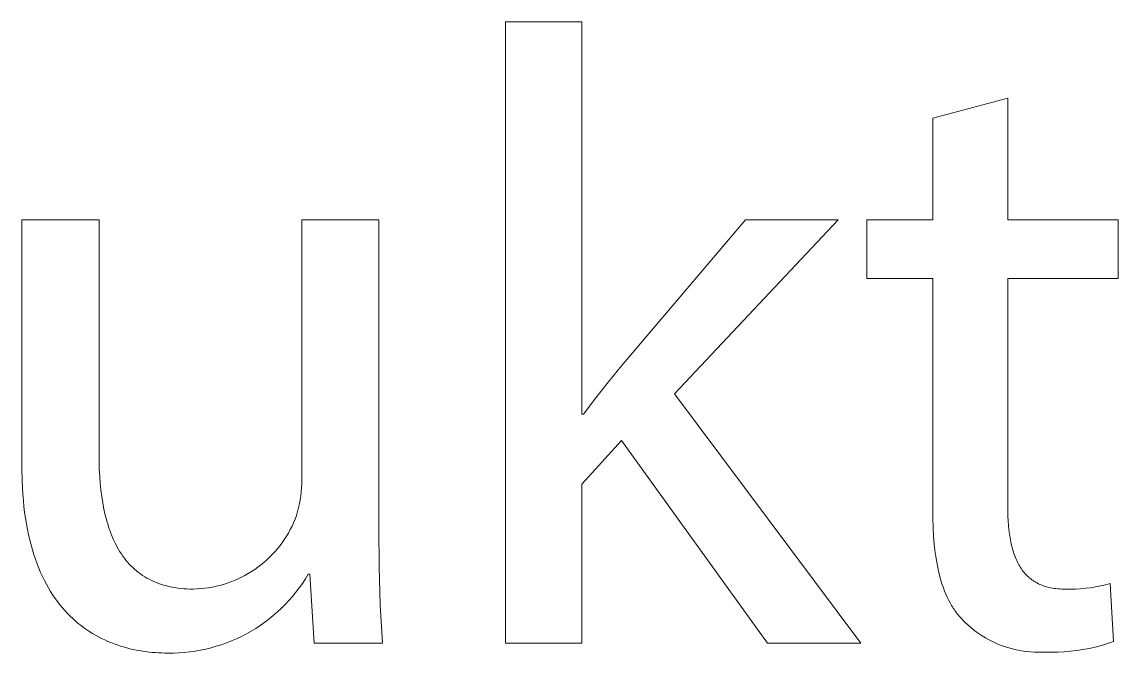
# Model space of a CAD drawing. Header units: millimetres. Extents: x 0 to 4468, y 0 to 3122.
# Drawn here: x 3133.1 to 3189.1, y 74.4 to 106.6 of the extents above; entities that cross this region are included whole.
import ezdxf

# ---------------------------------------------------------------- set-up
doc = ezdxf.new("R2010")
doc.units = ezdxf.units.MM
doc.header["$MEASUREMENT"] = 0
doc.layers.add('Domyślny', color=7, linetype='Continuous', true_color=0x000000)

msp = doc.modelspace()

# ---------------------------------------------------------------- linework, layer by layer
at = {"layer": 'Domyślny', "color": 18, "lineweight": 15, "true_color": 0x000000}
for p, q in [((3157.795, 74.864), (3157.795, 106.631)), ((3157.795, 106.631), (3161.694, 106.631)), ((3161.694, 106.631), (3161.694, 86.574)), ((3179.637, 101.705), (3183.476, 102.731)), ((3183.476, 102.731), (3183.476, 96.512)), ((3179.637, 96.512), (3179.637, 101.705)), ((3133.061, 83.842), (3133.061, 96.519)), ((3133.061, 96.519), (3137.004, 96.519)), ((3137.004, 96.519), (3137.004, 84.527)), ((3147.375, 83.232), (3147.375, 96.519)), ((3147.375, 96.519), (3151.318, 96.519)), ((3151.318, 96.519), (3151.318, 80.762)), ((3163.717, 89.044), (3170.056, 96.513)), ((3174.802, 96.513), (3166.44, 87.616)), ((3170.056, 96.513), (3174.802, 96.513)), ((3176.274, 93.521), (3176.274, 96.512)), ((3176.274, 96.512), (3179.637, 96.512)), ((3183.476, 96.512), (3189.115, 96.512)), ((3189.115, 96.512), (3189.115, 93.521)), ((3179.637, 93.521), (3176.274, 93.521)), ((3179.637, 81.707), (3179.637, 93.521)), ((3189.115, 93.521), (3183.476, 93.521)), ((3183.476, 93.521), (3183.476, 81.841)), ((3163.049, 88.239), (3163.717, 89.044)), ((3162.404, 87.416), (3163.049, 88.239)), ((3166.44, 87.616), (3175.963, 74.864)), ((3161.783, 86.574), (3162.404, 87.416)), ((3161.694, 86.574), (3161.783, 86.574)), ((3163.717, 85.235), (3161.694, 83.003)), ((3171.187, 74.864), (3163.717, 85.235)), ((3137.004, 84.527), (3137.008, 84.145)), ((3137.008, 84.145), (3137.019, 83.772)), ((3133.073, 83.147), (3133.061, 83.842)), ((3137.019, 83.772), (3137.038, 83.408)), ((3133.088, 82.812), (3133.073, 83.147)), ((3137.038, 83.408), (3137.065, 83.051)), ((3137.065, 83.051), (3137.1, 82.704)), ((3147.362, 82.82), (3147.372, 83.026)), ((3147.372, 83.026), (3147.375, 83.232)), ((3161.694, 83.003), (3161.694, 74.864)), ((3133.108, 82.485), (3133.088, 82.812)), ((3133.134, 82.166), (3133.108, 82.485)), ((3137.1, 82.704), (3137.143, 82.366)), ((3147.289, 82.206), (3147.32, 82.41)), ((3147.32, 82.41), (3147.344, 82.614)), ((3147.344, 82.614), (3147.362, 82.82)), ((3133.165, 81.855), (3133.134, 82.166)), ((3133.201, 81.552), (3133.165, 81.855)), ((3137.143, 82.366), (3137.195, 82.037)), ((3137.195, 82.037), (3137.255, 81.718)), ((3147.207, 81.802), (3147.252, 82.003)), ((3147.252, 82.003), (3147.289, 82.206)), ((3183.476, 81.841), (3183.478, 81.593)), ((3133.243, 81.256), (3133.201, 81.552)), ((3137.255, 81.718), (3137.325, 81.408)), ((3137.325, 81.408), (3137.363, 81.257)), ((3147.033, 81.208), (3147.098, 81.404)), ((3147.098, 81.404), (3147.156, 81.602)), ((3147.156, 81.602), (3147.207, 81.802)), ((3179.641, 81.237), (3179.637, 81.707)), ((3183.478, 81.593), (3183.485, 81.352)), ((3183.485, 81.352), (3183.496, 81.118)), ((3133.29, 80.968), (3133.243, 81.256)), ((3133.342, 80.688), (3133.29, 80.968)), ((3137.363, 81.257), (3137.403, 81.109)), ((3137.403, 81.109), (3137.446, 80.963)), ((3137.446, 80.963), (3137.491, 80.82)), ((3137.491, 80.82), (3137.538, 80.68)), ((3146.783, 80.674), (3146.873, 80.849)), ((3146.873, 80.849), (3146.956, 81.027)), ((3146.956, 81.027), (3147.033, 81.208)), ((3151.318, 80.762), (3151.328, 78.797)), ((3179.656, 80.782), (3179.641, 81.237)), ((3179.681, 80.341), (3179.656, 80.782)), ((3183.496, 81.118), (3183.512, 80.891)), ((3183.512, 80.891), (3183.534, 80.671)), ((3133.398, 80.415), (3133.342, 80.688)), ((3133.46, 80.15), (3133.398, 80.415)), ((3137.538, 80.68), (3137.588, 80.542)), ((3137.588, 80.542), (3137.64, 80.407)), ((3137.64, 80.407), (3137.695, 80.275)), ((3137.695, 80.275), (3137.752, 80.146)), ((3146.368, 80.007), (3146.48, 80.168)), ((3146.48, 80.168), (3146.587, 80.333)), ((3146.587, 80.333), (3146.688, 80.502)), ((3146.688, 80.502), (3146.783, 80.674)), ((3179.717, 79.916), (3179.681, 80.341)), ((3183.534, 80.671), (3183.56, 80.458)), ((3183.56, 80.458), (3183.591, 80.252)), ((3183.591, 80.252), (3183.628, 80.053)), ((3133.526, 79.891), (3133.46, 80.15)), ((3133.597, 79.64), (3133.526, 79.891)), ((3133.672, 79.397), (3133.597, 79.64)), ((3137.752, 80.146), (3137.812, 80.019)), ((3137.812, 80.019), (3137.874, 79.895)), ((3137.874, 79.895), (3137.939, 79.775)), ((3137.939, 79.775), (3138.006, 79.657)), ((3138.006, 79.657), (3138.076, 79.542)), ((3145.998, 79.547), (3146.126, 79.696)), ((3146.126, 79.696), (3146.25, 79.849)), ((3146.25, 79.849), (3146.368, 80.007)), ((3179.764, 79.505), (3179.717, 79.916)), ((3183.628, 80.053), (3183.649, 79.956)), ((3183.649, 79.956), (3183.671, 79.862)), ((3183.671, 79.862), (3183.694, 79.769)), ((3183.694, 79.769), (3183.718, 79.677)), ((3183.718, 79.677), (3183.744, 79.588)), ((3133.751, 79.16), (3133.672, 79.397)), ((3133.835, 78.93), (3133.751, 79.16)), ((3138.076, 79.542), (3138.148, 79.43)), ((3138.148, 79.43), (3138.223, 79.321)), ((3138.223, 79.321), (3138.301, 79.216)), ((3138.301, 79.216), (3138.381, 79.113)), ((3138.381, 79.113), (3138.465, 79.014)), ((3145.435, 78.998), (3145.583, 79.128)), ((3145.583, 79.128), (3145.726, 79.263)), ((3145.726, 79.263), (3145.864, 79.402)), ((3145.864, 79.402), (3145.998, 79.547)), ((3179.792, 79.306), (3179.764, 79.505)), ((3179.823, 79.111), (3179.792, 79.306)), ((3179.857, 78.919), (3179.823, 79.111)), ((3183.744, 79.588), (3183.772, 79.501)), ((3183.772, 79.501), (3183.801, 79.415)), ((3183.801, 79.415), (3183.831, 79.332)), ((3183.831, 79.332), (3183.863, 79.25)), ((3183.863, 79.25), (3183.896, 79.17)), ((3183.896, 79.17), (3183.931, 79.092)), ((3183.931, 79.092), (3183.967, 79.016)), ((3133.923, 78.707), (3133.835, 78.93)), ((3134.015, 78.491), (3133.923, 78.707)), ((3134.11, 78.281), (3134.015, 78.491)), ((3138.465, 79.014), (3138.551, 78.917)), ((3138.551, 78.917), (3138.639, 78.824)), ((3138.639, 78.824), (3138.731, 78.734)), ((3138.731, 78.734), (3138.825, 78.648)), ((3138.825, 78.648), (3138.922, 78.565)), ((3138.922, 78.565), (3139.022, 78.485)), ((3139.022, 78.485), (3139.125, 78.408)), ((3144.634, 78.428), (3144.802, 78.531)), ((3144.802, 78.531), (3144.966, 78.64)), ((3144.966, 78.64), (3145.127, 78.754)), ((3145.127, 78.754), (3145.283, 78.873)), ((3145.283, 78.873), (3145.435, 78.998)), ((3151.328, 78.797), (3151.387, 76.832)), ((3179.894, 78.731), (3179.857, 78.919)), ((3179.934, 78.548), (3179.894, 78.731)), ((3179.977, 78.368), (3179.934, 78.548)), ((3183.967, 79.016), (3184.005, 78.942)), ((3184.005, 78.942), (3184.045, 78.87)), ((3184.045, 78.87), (3184.086, 78.799)), ((3184.086, 78.799), (3184.128, 78.731)), ((3184.128, 78.731), (3184.173, 78.665)), ((3184.173, 78.665), (3184.218, 78.6)), ((3184.218, 78.6), (3184.266, 78.538)), ((3184.266, 78.538), (3184.315, 78.478)), ((3184.315, 78.478), (3184.366, 78.419)), ((3134.21, 78.078), (3134.11, 78.281)), ((3134.313, 77.882), (3134.21, 78.078)), ((3139.125, 78.408), (3139.231, 78.335)), ((3139.231, 78.335), (3139.339, 78.265)), ((3139.339, 78.265), (3139.451, 78.199)), ((3139.451, 78.199), (3139.565, 78.136)), ((3139.565, 78.136), (3139.683, 78.077)), ((3139.683, 78.077), (3139.804, 78.022)), ((3139.804, 78.022), (3139.928, 77.97)), ((3139.928, 77.97), (3140.054, 77.921)), ((3140.054, 77.921), (3140.184, 77.877)), ((3143.376, 77.878), (3143.563, 77.938)), ((3143.563, 77.938), (3143.748, 78.004)), ((3143.748, 78.004), (3143.931, 78.077)), ((3143.931, 78.077), (3144.111, 78.156)), ((3144.111, 78.156), (3144.289, 78.24)), ((3144.289, 78.24), (3144.463, 78.331)), ((3144.463, 78.331), (3144.634, 78.428)), ((3147.404, 77.927), (3147.243, 77.7)), ((3147.557, 78.159), (3147.404, 77.927)), ((3147.703, 78.396), (3147.557, 78.159)), ((3147.792, 78.396), (3147.703, 78.396)), ((3148, 74.87), (3147.792, 78.396)), ((3180.024, 78.193), (3179.977, 78.368)), ((3180.074, 78.022), (3180.024, 78.193)), ((3180.127, 77.854), (3180.074, 78.022)), ((3184.366, 78.419), (3184.418, 78.363)), ((3184.418, 78.363), (3184.472, 78.308)), ((3184.472, 78.308), (3184.528, 78.256)), ((3184.528, 78.256), (3184.557, 78.231)), ((3184.557, 78.231), (3184.586, 78.206)), ((3184.586, 78.206), (3184.615, 78.181)), ((3184.615, 78.181), (3184.645, 78.158)), ((3184.645, 78.158), (3184.676, 78.134)), ((3184.676, 78.134), (3184.706, 78.111)), ((3184.706, 78.111), (3184.737, 78.089)), ((3184.737, 78.089), (3184.769, 78.067)), ((3184.769, 78.067), (3184.801, 78.046)), ((3184.801, 78.046), (3184.834, 78.025)), ((3184.834, 78.025), (3184.867, 78.005)), ((3184.867, 78.005), (3184.9, 77.985)), ((3184.9, 77.985), (3184.968, 77.947)), ((3184.968, 77.947), (3185.039, 77.911)), ((3134.42, 77.692), (3134.313, 77.882)), ((3134.53, 77.508), (3134.42, 77.692)), ((3134.644, 77.331), (3134.53, 77.508)), ((3140.184, 77.877), (3140.317, 77.836)), ((3140.317, 77.836), (3140.453, 77.798)), ((3140.453, 77.798), (3140.593, 77.765)), ((3140.593, 77.765), (3140.735, 77.735)), ((3140.735, 77.735), (3140.881, 77.71)), ((3140.881, 77.71), (3141.03, 77.688)), ((3141.03, 77.688), (3141.183, 77.67)), ((3141.183, 77.67), (3141.338, 77.656)), ((3141.338, 77.656), (3141.497, 77.646)), ((3141.497, 77.646), (3141.66, 77.639)), ((3141.66, 77.639), (3141.825, 77.637)), ((3141.825, 77.637), (3142.022, 77.644)), ((3142.022, 77.644), (3142.218, 77.657)), ((3142.218, 77.657), (3142.414, 77.678)), ((3142.414, 77.678), (3142.609, 77.704)), ((3142.609, 77.704), (3142.803, 77.738)), ((3142.803, 77.738), (3142.995, 77.778)), ((3142.995, 77.778), (3143.186, 77.825)), ((3143.186, 77.825), (3143.376, 77.878)), ((3147.075, 77.479), (3146.899, 77.264)), ((3147.243, 77.7), (3147.075, 77.479)), ((3180.184, 77.691), (3180.127, 77.854)), ((3180.244, 77.532), (3180.184, 77.691)), ((3180.308, 77.377), (3180.244, 77.532)), ((3180.375, 77.227), (3180.308, 77.377)), ((3185.039, 77.911), (3185.111, 77.878)), ((3185.111, 77.878), (3185.184, 77.846)), ((3185.184, 77.846), (3185.26, 77.816)), ((3185.26, 77.816), (3185.338, 77.789)), ((3185.338, 77.789), (3185.417, 77.764)), ((3185.417, 77.764), (3185.498, 77.741)), ((3185.498, 77.741), (3185.582, 77.72)), ((3185.582, 77.72), (3185.667, 77.701)), ((3185.667, 77.701), (3185.754, 77.684)), ((3185.754, 77.684), (3185.844, 77.67)), ((3185.844, 77.67), (3185.935, 77.658)), ((3185.935, 77.658), (3186.028, 77.648)), ((3186.028, 77.648), (3186.123, 77.64)), ((3186.123, 77.64), (3186.221, 77.634)), ((3186.221, 77.634), (3186.32, 77.631)), ((3186.32, 77.631), (3186.422, 77.63)), ((3186.422, 77.63), (3186.679, 77.629)), ((3186.679, 77.629), (3186.936, 77.636)), ((3186.936, 77.636), (3187.193, 77.652)), ((3187.193, 77.652), (3187.45, 77.675)), ((3187.45, 77.675), (3187.705, 77.706)), ((3187.705, 77.706), (3187.959, 77.746)), ((3187.959, 77.746), (3188.212, 77.794)), ((3188.212, 77.794), (3188.464, 77.849)), ((3188.464, 77.849), (3188.713, 77.913)), ((3188.713, 77.913), (3188.877, 74.952)), ((3134.761, 77.16), (3134.644, 77.331)), ((3134.881, 76.995), (3134.761, 77.16)), ((3135.004, 76.836), (3134.881, 76.995)), ((3135.13, 76.682), (3135.004, 76.836)), ((3146.525, 76.852), (3146.329, 76.656)), ((3146.716, 77.055), (3146.525, 76.852)), ((3146.899, 77.264), (3146.716, 77.055)), ((3151.387, 76.832), (3151.497, 74.87)), ((3180.446, 77.081), (3180.375, 77.227)), ((3180.521, 76.939), (3180.446, 77.081)), ((3180.6, 76.801), (3180.521, 76.939)), ((3180.641, 76.734), (3180.6, 76.801)), ((3135.258, 76.535), (3135.13, 76.682)), ((3135.39, 76.393), (3135.258, 76.535)), ((3135.524, 76.257), (3135.39, 76.393)), ((3135.66, 76.127), (3135.524, 76.257)), ((3145.915, 76.284), (3145.699, 76.108)), ((3146.125, 76.466), (3145.915, 76.284)), ((3146.329, 76.656), (3146.125, 76.466)), ((3180.682, 76.668), (3180.641, 76.734)), ((3180.725, 76.603), (3180.682, 76.668)), ((3180.769, 76.539), (3180.725, 76.603)), ((3180.813, 76.476), (3180.769, 76.539)), ((3180.859, 76.414), (3180.813, 76.476)), ((3180.906, 76.354), (3180.859, 76.414)), ((3180.953, 76.294), (3180.906, 76.354)), ((3181.002, 76.236), (3180.953, 76.294)), ((3181.052, 76.179), (3181.002, 76.236)), ((3135.799, 76.002), (3135.66, 76.127)), ((3135.941, 75.882), (3135.799, 76.002)), ((3136.084, 75.768), (3135.941, 75.882)), ((3136.229, 75.659), (3136.084, 75.768)), ((3145.25, 75.78), (3145.018, 75.628)), ((3145.478, 75.941), (3145.25, 75.78)), ((3145.699, 76.108), (3145.478, 75.941)), ((3181.103, 76.123), (3181.052, 76.179)), ((3181.154, 76.068), (3181.103, 76.123)), ((3181.287, 75.935), (3181.154, 76.068)), ((3181.424, 75.806), (3181.287, 75.935)), ((3181.566, 75.683), (3181.424, 75.806)), ((3181.711, 75.564), (3181.566, 75.683)), ((3136.377, 75.555), (3136.229, 75.659)), ((3136.526, 75.456), (3136.377, 75.555)), ((3136.677, 75.362), (3136.526, 75.456)), ((3136.829, 75.273), (3136.677, 75.362)), ((3136.983, 75.189), (3136.829, 75.273)), ((3137.138, 75.109), (3136.983, 75.189)), ((3144.291, 75.219), (3144.04, 75.1)), ((3144.538, 75.347), (3144.291, 75.219)), ((3144.78, 75.484), (3144.538, 75.347)), ((3145.018, 75.628), (3144.78, 75.484)), ((3181.861, 75.451), (3181.711, 75.564)), ((3182.014, 75.342), (3181.861, 75.451)), ((3182.172, 75.24), (3182.014, 75.342)), ((3182.332, 75.142), (3182.172, 75.24)), ((3182.496, 75.051), (3182.332, 75.142)), ((3137.295, 75.034), (3137.138, 75.109)), ((3137.453, 74.963), (3137.295, 75.034)), ((3137.612, 74.897), (3137.453, 74.963)), ((3137.772, 74.835), (3137.612, 74.897)), ((3137.932, 74.778), (3137.772, 74.835)), ((3138.094, 74.724), (3137.932, 74.778)), ((3138.256, 74.675), (3138.094, 74.724)), ((3138.419, 74.63), (3138.256, 74.675)), ((3138.582, 74.588), (3138.419, 74.63)), ((3138.745, 74.551), (3138.582, 74.588)), ((3142.462, 74.567), (3142.19, 74.51)), ((3142.732, 74.634), (3142.462, 74.567)), ((3143, 74.709), (3142.732, 74.634)), ((3143.265, 74.793), (3143, 74.709)), ((3143.526, 74.887), (3143.265, 74.793)), ((3143.785, 74.989), (3143.526, 74.887)), ((3144.04, 75.1), (3143.785, 74.989)), ((3151.497, 74.87), (3148, 74.87)), ((3161.694, 74.864), (3157.795, 74.864)), ((3175.963, 74.864), (3171.187, 74.864)), ((3182.663, 74.965), (3182.496, 75.051)), ((3182.833, 74.884), (3182.663, 74.965)), ((3183.006, 74.81), (3182.833, 74.884)), ((3183.181, 74.742), (3183.006, 74.81)), ((3183.358, 74.68), (3183.181, 74.742)), ((3183.537, 74.624), (3183.358, 74.68)), ((3183.719, 74.574), (3183.537, 74.624)), ((3183.901, 74.531), (3183.719, 74.574)), ((3187.637, 74.603), (3187.32, 74.543)), ((3187.951, 74.674), (3187.637, 74.603)), ((3188.263, 74.756), (3187.951, 74.674)), ((3188.572, 74.849), (3188.263, 74.756)), ((3188.877, 74.952), (3188.572, 74.849)), ((3138.909, 74.517), (3138.745, 74.551)), ((3139.072, 74.487), (3138.909, 74.517)), ((3139.236, 74.46), (3139.072, 74.487)), ((3139.399, 74.437), (3139.236, 74.46)), ((3139.563, 74.417), (3139.399, 74.437)), ((3139.725, 74.4), (3139.563, 74.417)), ((3139.888, 74.387), (3139.725, 74.4)), ((3140.05, 74.377), (3139.888, 74.387)), ((3140.211, 74.37), (3140.05, 74.377)), ((3140.371, 74.365), (3140.211, 74.37)), ((3140.531, 74.364), (3140.371, 74.365)), ((3140.809, 74.365), (3140.531, 74.364)), ((3141.087, 74.375), (3140.809, 74.365)), ((3141.364, 74.395), (3141.087, 74.375)), ((3141.641, 74.424), (3141.364, 74.395)), ((3141.916, 74.462), (3141.641, 74.424)), ((3142.19, 74.51), (3141.916, 74.462)), ((3184.086, 74.494), (3183.901, 74.531)), ((3184.271, 74.464), (3184.086, 74.494)), ((3184.457, 74.439), (3184.271, 74.464)), ((3184.644, 74.422), (3184.457, 74.439)), ((3184.832, 74.411), (3184.644, 74.422)), ((3185.019, 74.406), (3184.832, 74.411)), ((3185.207, 74.408), (3185.019, 74.406)), ((3185.395, 74.416), (3185.207, 74.408)), ((3185.717, 74.409), (3185.395, 74.416)), ((3186.039, 74.414), (3185.717, 74.409)), ((3186.361, 74.43), (3186.039, 74.414)), ((3186.682, 74.456), (3186.361, 74.43)), ((3187.002, 74.494), (3186.682, 74.456)), ((3187.32, 74.543), (3187.002, 74.494))]:
    msp.add_line(p, q, dxfattribs=at)

doc.saveas('drawing.dxf')
